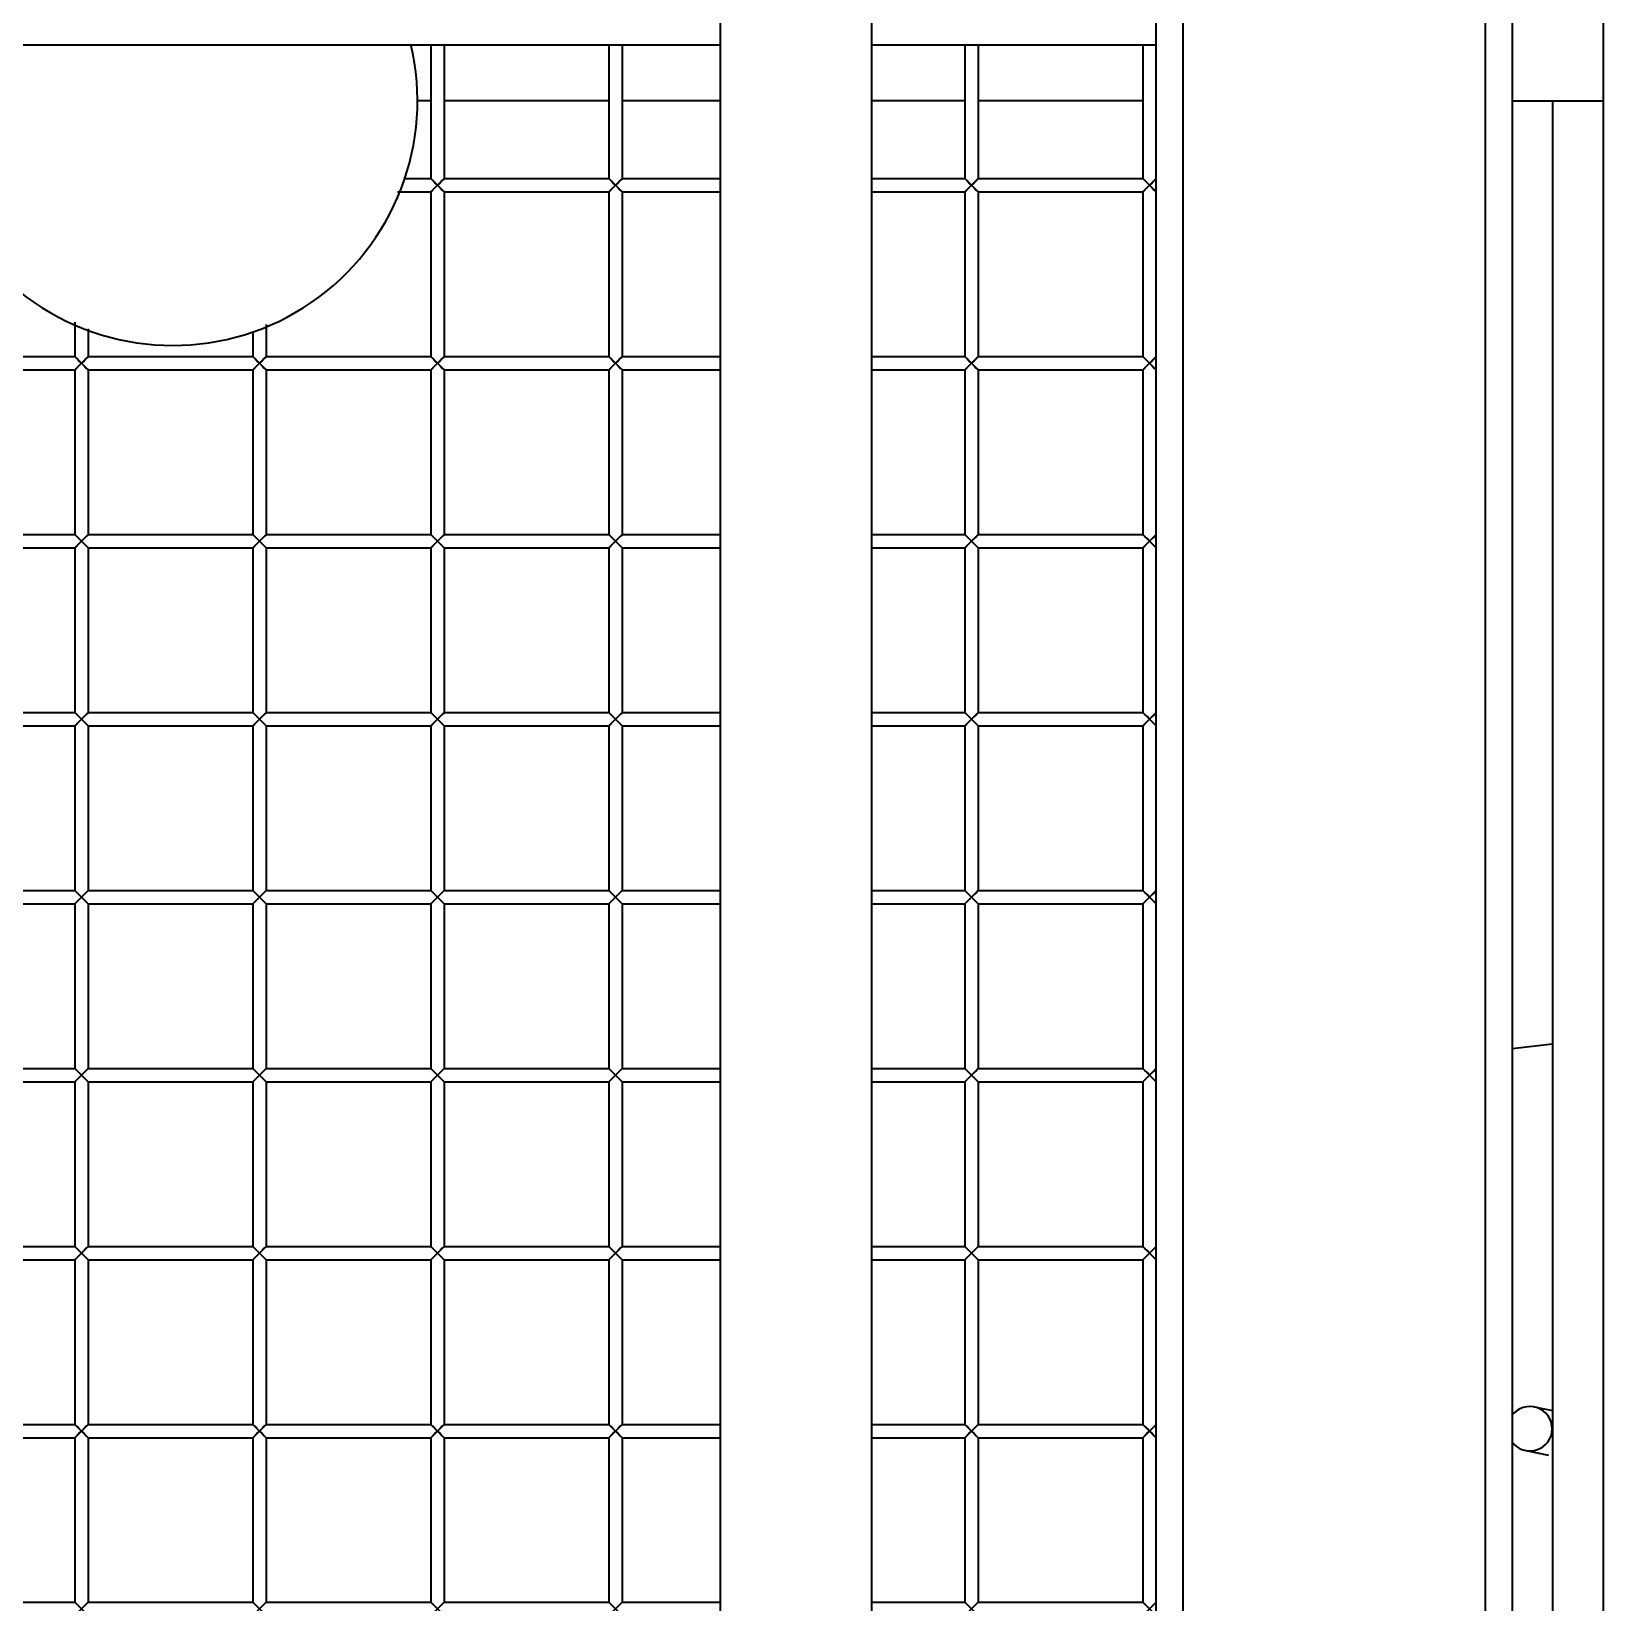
# Model space of a CAD drawing. Header units: millimetres. Extents: x 32496 to 166256, y 3504 to 23939.
# Drawn here: x 43850.9 to 44204.1, y 17115.8 to 17468.9 of the extents above; entities that cross this region are included whole.
import ezdxf

# ---------------------------------------------------------------- set-up
doc = ezdxf.new("R2010")
doc.units = ezdxf.units.MM
doc.layers.get('0').update_dxf_attribs({"lineweight": 35})

msp = doc.modelspace()

# ---------------------------------------------------------------- linework, layer by layer
at = {"linetype": 'Continuous'}
for p, q in [((44204.14, 15283.349), (44204.14, 17642.349)), ((44103.64, 17465.849), (44103.64, 17625.849)), ((44109.64, 17622.849), (44109.64, 15302.849)), ((44177.64, 15302.849), (44177.64, 17622.849)), ((44183.64, 17622.849), (44183.64, 15302.849)), ((44005.64, 17480.849), (44005.64, 16549.849)), ((44039.64, 17480.849), (44039.64, 16549.849)), ((44005.64, 17465.849), (43379.64, 17465.849)), ((43940.64, 17465.849), (43940.64, 17435.849)), ((43943.64, 17465.849), (43943.64, 17435.849)), ((43980.64, 17465.849), (43980.64, 17435.849)), ((43983.64, 17465.849), (43983.64, 17435.849)), ((44103.64, 17465.849), (44039.64, 17465.849)), ((44060.64, 17465.849), (44060.64, 17435.849)), ((44063.64, 17465.849), (44063.64, 17435.849)), ((44100.64, 17465.849), (44100.64, 17435.849)), ((44103.64, 16562.849), (44103.64, 17465.849)), ((43940.64, 17453.349), (43937.64, 17453.349)), ((43980.64, 17453.349), (43943.64, 17453.349)), ((44005.64, 17453.349), (43983.64, 17453.349)), ((44060.64, 17453.349), (44039.64, 17453.349)), ((44100.64, 17453.349), (44063.64, 17453.349)), ((44183.64, 17453.349), (44204.14, 17453.349)), ((44192.64, 17453.349), (44192.64, 15453.349)), ((43934.717, 17435.849), (43940.64, 17435.849)), ((43940.64, 17432.849), (43943.64, 17435.849)), ((43943.64, 17432.849), (43940.64, 17435.849)), ((43940.756, 17432.965), (43941.55, 17433.759)), ((43941.55, 17433.759), (43942.14, 17434.349)), ((43943.64, 17435.849), (43980.64, 17435.849)), ((43980.64, 17432.849), (43983.64, 17435.849)), ((43983.64, 17432.849), (43980.64, 17435.849)), ((43980.756, 17432.965), (43981.55, 17433.759)), ((43981.55, 17433.759), (43982.14, 17434.349)), ((43983.64, 17435.849), (44005.64, 17435.849)), ((44039.64, 17435.849), (44060.64, 17435.849)), ((44060.64, 17432.849), (44063.64, 17435.849)), ((44063.64, 17432.849), (44060.64, 17435.849)), ((44060.756, 17432.965), (44061.55, 17433.759)), ((44061.55, 17433.759), (44062.14, 17434.349)), ((44063.64, 17435.849), (44100.64, 17435.849)), ((44100.64, 17432.849), (44103.64, 17435.849)), ((44103.64, 17432.849), (44100.64, 17435.849)), ((44100.756, 17432.965), (44101.55, 17433.759)), ((44101.55, 17433.759), (44102.14, 17434.349)), ((43933.177, 17432.849), (43940.64, 17432.849)), ((43940.64, 17432.849), (43940.64, 17395.849)), ((43943.64, 17432.849), (43943.64, 17395.849)), ((43943.64, 17432.849), (43980.64, 17432.849)), ((43980.64, 17432.849), (43980.64, 17395.849)), ((43983.64, 17432.849), (43983.64, 17395.849)), ((43983.64, 17432.849), (44005.64, 17432.849)), ((44039.64, 17432.849), (44060.64, 17432.849)), ((44060.64, 17432.849), (44060.64, 17395.849)), ((44063.64, 17432.849), (44063.64, 17395.849)), ((44063.64, 17432.849), (44100.64, 17432.849)), ((44100.64, 17432.849), (44100.64, 17395.849)), ((43860.64, 17403.599), (43860.64, 17395.849)), ((43863.64, 17402.092), (43863.64, 17395.849)), ((43900.64, 17401.522), (43900.64, 17395.849)), ((43903.64, 17403.058), (43903.64, 17395.849)), ((43823.64, 17395.849), (43860.64, 17395.849)), ((43860.64, 17392.849), (43863.64, 17395.849)), ((43863.64, 17392.849), (43860.64, 17395.849)), ((43861.55, 17393.759), (43862.14, 17394.349)), ((43863.64, 17395.849), (43900.64, 17395.849)), ((43900.64, 17392.849), (43903.64, 17395.849)), ((43903.64, 17392.849), (43900.64, 17395.849)), ((43901.55, 17393.759), (43902.14, 17394.349)), ((43903.64, 17395.849), (43940.64, 17395.849)), ((43940.64, 17392.849), (43943.64, 17395.849)), ((43943.64, 17392.849), (43940.64, 17395.849)), ((43941.55, 17393.759), (43942.14, 17394.349)), ((43943.64, 17395.849), (43980.64, 17395.849)), ((43980.64, 17392.849), (43983.64, 17395.849)), ((43983.64, 17392.849), (43980.64, 17395.849)), ((43981.55, 17393.759), (43982.14, 17394.349)), ((43983.64, 17395.849), (44005.64, 17395.849)), ((44039.64, 17395.849), (44060.64, 17395.849)), ((44060.64, 17392.849), (44063.64, 17395.849)), ((44063.64, 17392.849), (44060.64, 17395.849)), ((44061.55, 17393.759), (44062.14, 17394.349)), ((44063.64, 17395.849), (44100.64, 17395.849)), ((44100.64, 17392.849), (44103.64, 17395.849)), ((44103.64, 17392.849), (44100.64, 17395.849)), ((44101.55, 17393.759), (44102.14, 17394.349)), ((43823.64, 17392.849), (43860.64, 17392.849)), ((43860.64, 17392.849), (43860.64, 17355.849)), ((43860.756, 17392.965), (43861.55, 17393.759)), ((43863.64, 17392.849), (43863.64, 17355.849)), ((43863.64, 17392.849), (43900.64, 17392.849)), ((43900.64, 17392.849), (43900.64, 17355.849)), ((43900.756, 17392.965), (43901.55, 17393.759)), ((43903.64, 17392.849), (43903.64, 17355.849)), ((43903.64, 17392.849), (43940.64, 17392.849)), ((43940.64, 17392.849), (43940.64, 17355.849)), ((43940.756, 17392.965), (43941.55, 17393.759)), ((43943.64, 17392.849), (43943.64, 17355.849)), ((43943.64, 17392.849), (43980.64, 17392.849)), ((43980.64, 17392.849), (43980.64, 17355.849)), ((43980.756, 17392.965), (43981.55, 17393.759)), ((43983.64, 17392.849), (43983.64, 17355.849)), ((43983.64, 17392.849), (44005.64, 17392.849)), ((44039.64, 17392.849), (44060.64, 17392.849)), ((44060.64, 17392.849), (44060.64, 17355.849)), ((44060.756, 17392.965), (44061.55, 17393.759)), ((44063.64, 17392.849), (44063.64, 17355.849)), ((44063.64, 17392.849), (44100.64, 17392.849)), ((44100.64, 17392.849), (44100.64, 17355.849)), ((44100.756, 17392.965), (44101.55, 17393.759)), ((43823.64, 17355.849), (43860.64, 17355.849)), ((43860.64, 17352.849), (43863.64, 17355.849)), ((43863.64, 17352.849), (43860.64, 17355.849)), ((43863.64, 17355.849), (43900.64, 17355.849)), ((43900.64, 17352.849), (43903.64, 17355.849)), ((43903.64, 17352.849), (43900.64, 17355.849)), ((43903.64, 17355.849), (43940.64, 17355.849)), ((43940.64, 17352.849), (43943.64, 17355.849)), ((43943.64, 17352.849), (43940.64, 17355.849)), ((43943.64, 17355.849), (43980.64, 17355.849)), ((43980.64, 17352.849), (43983.64, 17355.849)), ((43983.64, 17352.849), (43980.64, 17355.849)), ((43983.64, 17355.849), (44005.64, 17355.849)), ((44039.64, 17355.849), (44060.64, 17355.849)), ((44060.64, 17352.849), (44063.64, 17355.849)), ((44063.64, 17352.849), (44060.64, 17355.849)), ((44063.64, 17355.849), (44100.64, 17355.849)), ((44100.64, 17352.849), (44103.64, 17355.849)), ((44103.64, 17352.849), (44100.64, 17355.849)), ((43823.64, 17352.849), (43860.64, 17352.849)), ((43860.64, 17352.849), (43860.64, 17315.849)), ((43860.756, 17352.965), (43861.55, 17353.759)), ((43861.55, 17353.759), (43862.14, 17354.349)), ((43863.64, 17352.849), (43863.64, 17315.849)), ((43863.64, 17352.849), (43900.64, 17352.849)), ((43900.64, 17352.849), (43900.64, 17315.849)), ((43900.756, 17352.965), (43901.55, 17353.759)), ((43901.55, 17353.759), (43902.14, 17354.349)), ((43903.64, 17352.849), (43903.64, 17315.849)), ((43903.64, 17352.849), (43940.64, 17352.849)), ((43940.64, 17352.849), (43940.64, 17315.849)), ((43940.756, 17352.965), (43941.55, 17353.759)), ((43941.55, 17353.759), (43942.14, 17354.349)), ((43943.64, 17352.849), (43943.64, 17315.849)), ((43943.64, 17352.849), (43980.64, 17352.849)), ((43980.64, 17352.849), (43980.64, 17315.849)), ((43980.756, 17352.965), (43981.55, 17353.759)), ((43981.55, 17353.759), (43982.14, 17354.349)), ((43983.64, 17352.849), (43983.64, 17315.849)), ((43983.64, 17352.849), (44005.64, 17352.849)), ((44039.64, 17352.849), (44060.64, 17352.849)), ((44060.64, 17352.849), (44060.64, 17315.849)), ((44060.756, 17352.965), (44061.55, 17353.759)), ((44061.55, 17353.759), (44062.14, 17354.349)), ((44063.64, 17352.849), (44063.64, 17315.849)), ((44063.64, 17352.849), (44100.64, 17352.849)), ((44100.64, 17352.849), (44100.64, 17315.849)), ((44100.756, 17352.965), (44101.55, 17353.759)), ((44101.55, 17353.759), (44102.14, 17354.349)), ((43823.64, 17315.849), (43860.64, 17315.849)), ((43823.64, 17312.849), (43860.64, 17312.849)), ((43860.64, 17312.849), (43863.64, 17315.849)), ((43863.64, 17312.849), (43860.64, 17315.849)), ((43860.64, 17312.849), (43860.64, 17275.849)), ((43860.756, 17312.965), (43861.55, 17313.759)), ((43861.55, 17313.759), (43862.14, 17314.349)), ((43863.64, 17315.849), (43900.64, 17315.849)), ((43863.64, 17312.849), (43863.64, 17275.849)), ((43863.64, 17312.849), (43900.64, 17312.849)), ((43900.64, 17312.849), (43903.64, 17315.849)), ((43903.64, 17312.849), (43900.64, 17315.849)), ((43900.64, 17312.849), (43900.64, 17275.849)), ((43900.756, 17312.965), (43901.55, 17313.759)), ((43901.55, 17313.759), (43902.14, 17314.349)), ((43903.64, 17315.849), (43940.64, 17315.849)), ((43903.64, 17312.849), (43903.64, 17275.849)), ((43903.64, 17312.849), (43940.64, 17312.849)), ((43940.64, 17312.849), (43943.64, 17315.849)), ((43943.64, 17312.849), (43940.64, 17315.849)), ((43940.64, 17312.849), (43940.64, 17275.849)), ((43940.756, 17312.965), (43941.55, 17313.759)), ((43941.55, 17313.759), (43942.14, 17314.349)), ((43943.64, 17315.849), (43980.64, 17315.849)), ((43943.64, 17312.849), (43943.64, 17275.849)), ((43943.64, 17312.849), (43980.64, 17312.849)), ((43980.64, 17312.849), (43983.64, 17315.849)), ((43983.64, 17312.849), (43980.64, 17315.849)), ((43980.64, 17312.849), (43980.64, 17275.849)), ((43980.756, 17312.965), (43981.55, 17313.759)), ((43981.55, 17313.759), (43982.14, 17314.349)), ((43983.64, 17315.849), (44005.64, 17315.849)), ((43983.64, 17312.849), (43983.64, 17275.849)), ((43983.64, 17312.849), (44005.64, 17312.849)), ((44039.64, 17315.849), (44060.64, 17315.849)), ((44039.64, 17312.849), (44060.64, 17312.849)), ((44060.64, 17312.849), (44063.64, 17315.849)), ((44063.64, 17312.849), (44060.64, 17315.849)), ((44060.64, 17312.849), (44060.64, 17275.849)), ((44060.756, 17312.965), (44061.55, 17313.759)), ((44061.55, 17313.759), (44062.14, 17314.349)), ((44063.64, 17315.849), (44100.64, 17315.849)), ((44063.64, 17312.849), (44063.64, 17275.849)), ((44063.64, 17312.849), (44100.64, 17312.849)), ((44100.64, 17312.849), (44103.64, 17315.849)), ((44103.64, 17312.849), (44100.64, 17315.849)), ((44100.64, 17312.849), (44100.64, 17275.849)), ((44100.756, 17312.965), (44101.55, 17313.759)), ((44101.55, 17313.759), (44102.14, 17314.349)), ((43823.64, 17275.849), (43860.64, 17275.849)), ((43860.64, 17272.849), (43863.64, 17275.849)), ((43863.64, 17272.849), (43860.64, 17275.849)), ((43861.55, 17273.759), (43862.14, 17274.349)), ((43863.64, 17275.849), (43900.64, 17275.849)), ((43900.64, 17272.849), (43903.64, 17275.849)), ((43903.64, 17272.849), (43900.64, 17275.849)), ((43901.55, 17273.759), (43902.14, 17274.349)), ((43903.64, 17275.849), (43940.64, 17275.849)), ((43940.64, 17272.849), (43943.64, 17275.849)), ((43943.64, 17272.849), (43940.64, 17275.849)), ((43941.55, 17273.759), (43942.14, 17274.349)), ((43943.64, 17275.849), (43980.64, 17275.849)), ((43980.64, 17272.849), (43983.64, 17275.849)), ((43983.64, 17272.849), (43980.64, 17275.849)), ((43981.55, 17273.759), (43982.14, 17274.349)), ((43983.64, 17275.849), (44005.64, 17275.849)), ((44039.64, 17275.849), (44060.64, 17275.849)), ((44060.64, 17272.849), (44063.64, 17275.849)), ((44063.64, 17272.849), (44060.64, 17275.849)), ((44061.55, 17273.759), (44062.14, 17274.349)), ((44063.64, 17275.849), (44100.64, 17275.849)), ((44100.64, 17272.849), (44103.64, 17275.849)), ((44103.64, 17272.849), (44100.64, 17275.849)), ((44101.55, 17273.759), (44102.14, 17274.349)), ((43823.64, 17272.849), (43860.64, 17272.849)), ((43860.64, 17272.849), (43860.64, 17235.849)), ((43860.756, 17272.965), (43861.55, 17273.759)), ((43863.64, 17272.849), (43863.64, 17235.849)), ((43863.64, 17272.849), (43900.64, 17272.849)), ((43900.64, 17272.849), (43900.64, 17235.849)), ((43900.756, 17272.965), (43901.55, 17273.759)), ((43903.64, 17272.849), (43903.64, 17235.849)), ((43903.64, 17272.849), (43940.64, 17272.849)), ((43940.64, 17272.849), (43940.64, 17235.849)), ((43940.756, 17272.965), (43941.55, 17273.759)), ((43943.64, 17272.849), (43943.64, 17235.849)), ((43943.64, 17272.849), (43980.64, 17272.849)), ((43980.64, 17272.849), (43980.64, 17235.849)), ((43980.756, 17272.965), (43981.55, 17273.759)), ((43983.64, 17272.849), (43983.64, 17235.849)), ((43983.64, 17272.849), (44005.64, 17272.849)), ((44039.64, 17272.849), (44060.64, 17272.849)), ((44060.64, 17272.849), (44060.64, 17235.849)), ((44060.756, 17272.965), (44061.55, 17273.759)), ((44063.64, 17272.849), (44063.64, 17235.849)), ((44063.64, 17272.849), (44100.64, 17272.849)), ((44100.64, 17272.849), (44100.64, 17235.849)), ((44100.756, 17272.965), (44101.55, 17273.759)), ((44183.64, 17240.359), (44192.64, 17241.401)), ((43823.64, 17235.849), (43860.64, 17235.849)), ((43860.64, 17232.849), (43863.64, 17235.849)), ((43863.64, 17232.849), (43860.64, 17235.849)), ((43863.64, 17235.849), (43900.64, 17235.849)), ((43900.64, 17232.849), (43903.64, 17235.849)), ((43903.64, 17232.849), (43900.64, 17235.849)), ((43903.64, 17235.849), (43940.64, 17235.849)), ((43940.64, 17232.849), (43943.64, 17235.849)), ((43943.64, 17232.849), (43940.64, 17235.849)), ((43943.64, 17235.849), (43980.64, 17235.849)), ((43980.64, 17232.849), (43983.64, 17235.849)), ((43983.64, 17232.849), (43980.64, 17235.849)), ((43983.64, 17235.849), (44005.64, 17235.849)), ((44039.64, 17235.849), (44060.64, 17235.849)), ((44060.64, 17232.849), (44063.64, 17235.849)), ((44063.64, 17232.849), (44060.64, 17235.849)), ((44063.64, 17235.849), (44100.64, 17235.849)), ((44100.64, 17232.849), (44103.64, 17235.849)), ((44103.64, 17232.849), (44100.64, 17235.849)), ((43823.64, 17232.849), (43860.64, 17232.849)), ((43860.64, 17232.849), (43860.64, 17195.849)), ((43860.756, 17232.965), (43861.55, 17233.759)), ((43861.55, 17233.759), (43862.14, 17234.349)), ((43863.64, 17232.849), (43863.64, 17195.849)), ((43863.64, 17232.849), (43900.64, 17232.849)), ((43900.64, 17232.849), (43900.64, 17195.849)), ((43900.756, 17232.965), (43901.55, 17233.759)), ((43901.55, 17233.759), (43902.14, 17234.349)), ((43903.64, 17232.849), (43903.64, 17195.849)), ((43903.64, 17232.849), (43940.64, 17232.849)), ((43940.64, 17232.849), (43940.64, 17195.849)), ((43940.756, 17232.965), (43941.55, 17233.759)), ((43941.55, 17233.759), (43942.14, 17234.349)), ((43943.64, 17232.849), (43943.64, 17195.849)), ((43943.64, 17232.849), (43980.64, 17232.849)), ((43980.64, 17232.849), (43980.64, 17195.849)), ((43980.756, 17232.965), (43981.55, 17233.759)), ((43981.55, 17233.759), (43982.14, 17234.349)), ((43983.64, 17232.849), (43983.64, 17195.849)), ((43983.64, 17232.849), (44005.64, 17232.849)), ((44039.64, 17232.849), (44060.64, 17232.849)), ((44060.64, 17232.849), (44060.64, 17195.849)), ((44060.756, 17232.965), (44061.55, 17233.759)), ((44061.55, 17233.759), (44062.14, 17234.349)), ((44063.64, 17232.849), (44063.64, 17195.849)), ((44063.64, 17232.849), (44100.64, 17232.849)), ((44100.64, 17232.849), (44100.64, 17195.849)), ((44100.756, 17232.965), (44101.55, 17233.759)), ((44101.55, 17233.759), (44102.14, 17234.349)), ((43823.64, 17195.849), (43860.64, 17195.849)), ((43823.64, 17192.849), (43860.64, 17192.849)), ((43860.64, 17192.849), (43863.64, 17195.849)), ((43863.64, 17192.849), (43860.64, 17195.849)), ((43860.64, 17192.849), (43860.64, 17155.849)), ((43860.756, 17192.965), (43861.55, 17193.759)), ((43861.55, 17193.759), (43862.14, 17194.349)), ((43863.64, 17195.849), (43900.64, 17195.849)), ((43863.64, 17192.849), (43863.64, 17155.849)), ((43863.64, 17192.849), (43900.64, 17192.849)), ((43900.64, 17192.849), (43903.64, 17195.849)), ((43903.64, 17192.849), (43900.64, 17195.849)), ((43900.64, 17192.849), (43900.64, 17155.849)), ((43900.756, 17192.965), (43901.55, 17193.759)), ((43901.55, 17193.759), (43902.14, 17194.349)), ((43903.64, 17195.849), (43940.64, 17195.849)), ((43903.64, 17192.849), (43903.64, 17155.849)), ((43903.64, 17192.849), (43940.64, 17192.849)), ((43940.64, 17192.849), (43943.64, 17195.849)), ((43943.64, 17192.849), (43940.64, 17195.849)), ((43940.64, 17192.849), (43940.64, 17155.849)), ((43940.756, 17192.965), (43941.55, 17193.759)), ((43941.55, 17193.759), (43942.14, 17194.349)), ((43943.64, 17195.849), (43980.64, 17195.849)), ((43943.64, 17192.849), (43943.64, 17155.849)), ((43943.64, 17192.849), (43980.64, 17192.849)), ((43980.64, 17192.849), (43983.64, 17195.849)), ((43983.64, 17192.849), (43980.64, 17195.849)), ((43980.64, 17192.849), (43980.64, 17155.849)), ((43980.756, 17192.965), (43981.55, 17193.759)), ((43981.55, 17193.759), (43982.14, 17194.349)), ((43983.64, 17195.849), (44005.64, 17195.849)), ((43983.64, 17192.849), (43983.64, 17155.849)), ((43983.64, 17192.849), (44005.64, 17192.849)), ((44039.64, 17195.849), (44060.64, 17195.849)), ((44039.64, 17192.849), (44060.64, 17192.849)), ((44060.64, 17192.849), (44063.64, 17195.849)), ((44063.64, 17192.849), (44060.64, 17195.849)), ((44060.64, 17192.849), (44060.64, 17155.849)), ((44060.756, 17192.965), (44061.55, 17193.759)), ((44061.55, 17193.759), (44062.14, 17194.349)), ((44063.64, 17195.849), (44100.64, 17195.849)), ((44063.64, 17192.849), (44063.64, 17155.849)), ((44063.64, 17192.849), (44100.64, 17192.849)), ((44100.64, 17192.849), (44103.64, 17195.849)), ((44103.64, 17192.849), (44100.64, 17195.849)), ((44100.64, 17192.849), (44100.64, 17155.849)), ((44100.756, 17192.965), (44101.55, 17193.759)), ((44101.55, 17193.759), (44102.14, 17194.349)), ((44188.554, 17159.775), (44192.64, 17158.981)), ((43823.64, 17155.849), (43860.64, 17155.849)), ((43860.64, 17152.849), (43863.64, 17155.849)), ((43863.64, 17152.849), (43860.64, 17155.849)), ((43861.55, 17153.759), (43862.14, 17154.349)), ((43863.64, 17155.849), (43900.64, 17155.849)), ((43900.64, 17152.849), (43903.64, 17155.849)), ((43903.64, 17152.849), (43900.64, 17155.849)), ((43901.55, 17153.759), (43902.14, 17154.349)), ((43903.64, 17155.849), (43940.64, 17155.849)), ((43940.64, 17152.849), (43943.64, 17155.849)), ((43943.64, 17152.849), (43940.64, 17155.849)), ((43941.55, 17153.759), (43942.14, 17154.349)), ((43943.64, 17155.849), (43980.64, 17155.849)), ((43980.64, 17152.849), (43983.64, 17155.849)), ((43983.64, 17152.849), (43980.64, 17155.849)), ((43981.55, 17153.759), (43982.14, 17154.349)), ((43983.64, 17155.849), (44005.64, 17155.849)), ((44039.64, 17155.849), (44060.64, 17155.849)), ((44060.64, 17152.849), (44063.64, 17155.849)), ((44063.64, 17152.849), (44060.64, 17155.849)), ((44061.55, 17153.759), (44062.14, 17154.349)), ((44063.64, 17155.849), (44100.64, 17155.849)), ((44100.64, 17152.849), (44103.64, 17155.849)), ((44103.64, 17152.849), (44100.64, 17155.849)), ((44101.55, 17153.759), (44102.14, 17154.349)), ((43823.64, 17152.849), (43860.64, 17152.849)), ((43860.64, 17152.849), (43860.64, 17115.849)), ((43860.756, 17152.965), (43861.55, 17153.759)), ((43863.64, 17152.849), (43863.64, 17115.849)), ((43863.64, 17152.849), (43900.64, 17152.849)), ((43900.64, 17152.849), (43900.64, 17115.849)), ((43900.756, 17152.965), (43901.55, 17153.759)), ((43903.64, 17152.849), (43903.64, 17115.849)), ((43903.64, 17152.849), (43940.64, 17152.849)), ((43940.64, 17152.849), (43940.64, 17115.849)), ((43940.756, 17152.965), (43941.55, 17153.759)), ((43943.64, 17152.849), (43943.64, 17115.849)), ((43943.64, 17152.849), (43980.64, 17152.849)), ((43980.64, 17152.849), (43980.64, 17115.849)), ((43980.756, 17152.965), (43981.55, 17153.759)), ((43983.64, 17152.849), (43983.64, 17115.849)), ((43983.64, 17152.849), (44005.64, 17152.849)), ((44039.64, 17152.849), (44060.64, 17152.849)), ((44060.64, 17152.849), (44060.64, 17115.849)), ((44060.756, 17152.965), (44061.55, 17153.759)), ((44063.64, 17152.849), (44063.64, 17115.849)), ((44063.64, 17152.849), (44100.64, 17152.849)), ((44100.64, 17152.849), (44100.64, 17115.849)), ((44100.756, 17152.965), (44101.55, 17153.759)), ((44186.646, 17149.959), (44191.785, 17148.96)), ((43823.64, 17115.849), (43860.64, 17115.849)), ((43860.64, 17112.849), (43863.64, 17115.849)), ((43863.64, 17112.849), (43860.64, 17115.849)), ((43863.64, 17115.849), (43900.64, 17115.849)), ((43900.64, 17112.849), (43903.64, 17115.849)), ((43903.64, 17112.849), (43900.64, 17115.849)), ((43903.64, 17115.849), (43940.64, 17115.849)), ((43940.64, 17112.849), (43943.64, 17115.849)), ((43943.64, 17112.849), (43940.64, 17115.849)), ((43943.64, 17115.849), (43980.64, 17115.849)), ((43980.64, 17112.849), (43983.64, 17115.849)), ((43983.64, 17112.849), (43980.64, 17115.849)), ((43983.64, 17115.849), (44005.64, 17115.849)), ((44039.64, 17115.849), (44060.64, 17115.849)), ((44060.64, 17112.849), (44063.64, 17115.849)), ((44063.64, 17112.849), (44060.64, 17115.849)), ((44063.64, 17115.849), (44100.64, 17115.849)), ((44100.64, 17112.849), (44103.64, 17115.849)), ((44103.64, 17112.849), (44100.64, 17115.849))]:
    msp.add_line(p, q, dxfattribs=at)
for points in [[(43942.14, 17434.349), (43941.553, 17434.936), (43941.077, 17435.411)], [(43943.524, 17435.733), (43943.209, 17435.418), (43942.72, 17434.929), (43942.14, 17434.349)], [(43942.14, 17434.349), (43942.731, 17433.758), (43943.2, 17433.288), (43943.64, 17432.849)], [(43982.14, 17434.349), (43981.553, 17434.936), (43981.077, 17435.411)], [(43983.524, 17435.733), (43983.209, 17435.418), (43982.72, 17434.929), (43982.14, 17434.349)], [(43982.14, 17434.349), (43982.731, 17433.758), (43983.2, 17433.288), (43983.64, 17432.849)], [(44062.14, 17434.349), (44061.553, 17434.936), (44061.077, 17435.411)], [(44063.524, 17435.733), (44063.209, 17435.418), (44062.72, 17434.929), (44062.14, 17434.349)], [(44062.14, 17434.349), (44062.731, 17433.758), (44063.2, 17433.288), (44063.64, 17432.849)], [(44102.14, 17434.349), (44101.553, 17434.936), (44101.077, 17435.411)], [(44103.524, 17435.733), (44103.209, 17435.418), (44102.72, 17434.929), (44102.14, 17434.349)], [(44102.14, 17434.349), (44102.731, 17433.758), (44103.2, 17433.288), (44103.64, 17432.849)], [(43862.14, 17394.349), (43861.553, 17394.936), (43861.077, 17395.411)], [(43863.524, 17395.733), (43863.209, 17395.418), (43862.72, 17394.929), (43862.14, 17394.349)], [(43862.14, 17394.349), (43862.731, 17393.758), (43863.2, 17393.288), (43863.64, 17392.849)], [(43902.14, 17394.349), (43901.553, 17394.936), (43901.077, 17395.411)], [(43903.524, 17395.733), (43903.209, 17395.418), (43902.72, 17394.929), (43902.14, 17394.349)], [(43902.14, 17394.349), (43902.731, 17393.758), (43903.2, 17393.288), (43903.64, 17392.849)], [(43942.14, 17394.349), (43941.553, 17394.936), (43941.077, 17395.411)], [(43943.524, 17395.733), (43943.209, 17395.418), (43942.72, 17394.929), (43942.14, 17394.349)], [(43942.14, 17394.349), (43942.731, 17393.758), (43943.2, 17393.288), (43943.64, 17392.849)], [(43982.14, 17394.349), (43981.553, 17394.936), (43981.077, 17395.411)], [(43983.524, 17395.733), (43983.209, 17395.418), (43982.72, 17394.929), (43982.14, 17394.349)], [(43982.14, 17394.349), (43982.731, 17393.758), (43983.2, 17393.288), (43983.64, 17392.849)], [(44062.14, 17394.349), (44061.553, 17394.936), (44061.077, 17395.411)], [(44063.524, 17395.733), (44063.209, 17395.418), (44062.72, 17394.929), (44062.14, 17394.349)], [(44062.14, 17394.349), (44062.731, 17393.758), (44063.2, 17393.288), (44063.64, 17392.849)], [(44102.14, 17394.349), (44101.553, 17394.936), (44101.077, 17395.411)], [(44103.524, 17395.733), (44103.209, 17395.418), (44102.72, 17394.929), (44102.14, 17394.349)], [(44102.14, 17394.349), (44102.731, 17393.758), (44103.2, 17393.288), (44103.64, 17392.849)], [(43862.14, 17354.349), (43861.553, 17354.936), (43861.077, 17355.411)], [(43863.524, 17355.733), (43863.209, 17355.418), (43862.72, 17354.929), (43862.14, 17354.349)], [(43902.14, 17354.349), (43901.553, 17354.936), (43901.077, 17355.411)], [(43903.524, 17355.733), (43903.209, 17355.418), (43902.72, 17354.929), (43902.14, 17354.349)], [(43942.14, 17354.349), (43941.553, 17354.936), (43941.077, 17355.411)], [(43943.524, 17355.733), (43943.209, 17355.418), (43942.72, 17354.929), (43942.14, 17354.349)], [(43982.14, 17354.349), (43981.553, 17354.936), (43981.077, 17355.411)], [(43983.524, 17355.733), (43983.209, 17355.418), (43982.72, 17354.929), (43982.14, 17354.349)], [(44062.14, 17354.349), (44061.553, 17354.936), (44061.077, 17355.411)], [(44063.524, 17355.733), (44063.209, 17355.418), (44062.72, 17354.929), (44062.14, 17354.349)], [(44102.14, 17354.349), (44101.553, 17354.936), (44101.077, 17355.411)], [(44103.524, 17355.733), (44103.209, 17355.418), (44102.72, 17354.929), (44102.14, 17354.349)], [(43862.14, 17354.349), (43862.731, 17353.758), (43863.2, 17353.288), (43863.64, 17352.849)], [(43902.14, 17354.349), (43902.731, 17353.758), (43903.2, 17353.288), (43903.64, 17352.849)], [(43942.14, 17354.349), (43942.731, 17353.758), (43943.2, 17353.288), (43943.64, 17352.849)], [(43982.14, 17354.349), (43982.731, 17353.758), (43983.2, 17353.288), (43983.64, 17352.849)], [(44062.14, 17354.349), (44062.731, 17353.758), (44063.2, 17353.288), (44063.64, 17352.849)], [(44102.14, 17354.349), (44102.731, 17353.758), (44103.2, 17353.288), (44103.64, 17352.849)], [(43862.14, 17314.349), (43861.553, 17314.936), (43861.077, 17315.411)], [(43863.524, 17315.733), (43863.209, 17315.418), (43862.72, 17314.929), (43862.14, 17314.349)], [(43862.14, 17314.349), (43862.731, 17313.758), (43863.2, 17313.288), (43863.64, 17312.849)], [(43902.14, 17314.349), (43901.553, 17314.936), (43901.077, 17315.411)], [(43903.524, 17315.733), (43903.209, 17315.418), (43902.72, 17314.929), (43902.14, 17314.349)], [(43902.14, 17314.349), (43902.731, 17313.758), (43903.2, 17313.288), (43903.64, 17312.849)], [(43942.14, 17314.349), (43941.553, 17314.936), (43941.077, 17315.411)], [(43943.524, 17315.733), (43943.209, 17315.418), (43942.72, 17314.929), (43942.14, 17314.349)], [(43942.14, 17314.349), (43942.731, 17313.758), (43943.2, 17313.288), (43943.64, 17312.849)], [(43982.14, 17314.349), (43981.553, 17314.936), (43981.077, 17315.411)], [(43983.524, 17315.733), (43983.209, 17315.418), (43982.72, 17314.929), (43982.14, 17314.349)], [(43982.14, 17314.349), (43982.731, 17313.758), (43983.2, 17313.288), (43983.64, 17312.849)], [(44062.14, 17314.349), (44061.553, 17314.936), (44061.077, 17315.411)], [(44063.524, 17315.733), (44063.209, 17315.418), (44062.72, 17314.929), (44062.14, 17314.349)], [(44062.14, 17314.349), (44062.731, 17313.758), (44063.2, 17313.288), (44063.64, 17312.849)], [(44102.14, 17314.349), (44101.553, 17314.936), (44101.077, 17315.411)], [(44103.524, 17315.733), (44103.209, 17315.418), (44102.72, 17314.929), (44102.14, 17314.349)], [(44102.14, 17314.349), (44102.731, 17313.758), (44103.2, 17313.288), (44103.64, 17312.849)], [(43862.14, 17274.349), (43861.553, 17274.936), (43861.077, 17275.411)], [(43863.524, 17275.733), (43863.209, 17275.418), (43862.72, 17274.929), (43862.14, 17274.349)], [(43862.14, 17274.349), (43862.731, 17273.758), (43863.2, 17273.288), (43863.64, 17272.849)], [(43902.14, 17274.349), (43901.553, 17274.936), (43901.077, 17275.411)], [(43903.524, 17275.733), (43903.209, 17275.418), (43902.72, 17274.929), (43902.14, 17274.349)], [(43902.14, 17274.349), (43902.731, 17273.758), (43903.2, 17273.288), (43903.64, 17272.849)], [(43942.14, 17274.349), (43941.553, 17274.936), (43941.077, 17275.411)], [(43943.524, 17275.733), (43943.209, 17275.418), (43942.72, 17274.929), (43942.14, 17274.349)], [(43942.14, 17274.349), (43942.731, 17273.758), (43943.2, 17273.288), (43943.64, 17272.849)], [(43982.14, 17274.349), (43981.553, 17274.936), (43981.077, 17275.411)], [(43983.524, 17275.733), (43983.209, 17275.418), (43982.72, 17274.929), (43982.14, 17274.349)], [(43982.14, 17274.349), (43982.731, 17273.758), (43983.2, 17273.288), (43983.64, 17272.849)], [(44062.14, 17274.349), (44061.553, 17274.936), (44061.077, 17275.411)], [(44063.524, 17275.733), (44063.209, 17275.418), (44062.72, 17274.929), (44062.14, 17274.349)], [(44062.14, 17274.349), (44062.731, 17273.758), (44063.2, 17273.288), (44063.64, 17272.849)], [(44102.14, 17274.349), (44101.553, 17274.936), (44101.077, 17275.411)], [(44103.524, 17275.733), (44103.209, 17275.418), (44102.72, 17274.929), (44102.14, 17274.349)], [(44102.14, 17274.349), (44102.731, 17273.758), (44103.2, 17273.288), (44103.64, 17272.849)], [(43862.14, 17234.349), (43861.553, 17234.936), (43861.077, 17235.411)], [(43863.524, 17235.733), (43863.209, 17235.418), (43862.72, 17234.929), (43862.14, 17234.349)], [(43902.14, 17234.349), (43901.553, 17234.936), (43901.077, 17235.411)], [(43903.524, 17235.733), (43903.209, 17235.418), (43902.72, 17234.929), (43902.14, 17234.349)], [(43942.14, 17234.349), (43941.553, 17234.936), (43941.077, 17235.411)], [(43943.524, 17235.733), (43943.209, 17235.418), (43942.72, 17234.929), (43942.14, 17234.349)], [(43982.14, 17234.349), (43981.553, 17234.936), (43981.077, 17235.411)], [(43983.524, 17235.733), (43983.209, 17235.418), (43982.72, 17234.929), (43982.14, 17234.349)], [(44062.14, 17234.349), (44061.553, 17234.936), (44061.077, 17235.411)], [(44063.524, 17235.733), (44063.209, 17235.418), (44062.72, 17234.929), (44062.14, 17234.349)], [(44102.14, 17234.349), (44101.553, 17234.936), (44101.077, 17235.411)], [(44103.524, 17235.733), (44103.209, 17235.418), (44102.72, 17234.929), (44102.14, 17234.349)], [(43862.14, 17234.349), (43862.731, 17233.758), (43863.2, 17233.288), (43863.64, 17232.849)], [(43902.14, 17234.349), (43902.731, 17233.758), (43903.2, 17233.288), (43903.64, 17232.849)], [(43942.14, 17234.349), (43942.731, 17233.758), (43943.2, 17233.288), (43943.64, 17232.849)], [(43982.14, 17234.349), (43982.731, 17233.758), (43983.2, 17233.288), (43983.64, 17232.849)], [(44062.14, 17234.349), (44062.731, 17233.758), (44063.2, 17233.288), (44063.64, 17232.849)], [(44102.14, 17234.349), (44102.731, 17233.758), (44103.2, 17233.288), (44103.64, 17232.849)], [(43862.14, 17194.349), (43861.553, 17194.936), (43861.077, 17195.411)], [(43863.524, 17195.733), (43863.209, 17195.418), (43862.72, 17194.929), (43862.14, 17194.349)], [(43862.14, 17194.349), (43862.731, 17193.758), (43863.2, 17193.288), (43863.64, 17192.849)], [(43902.14, 17194.349), (43901.553, 17194.936), (43901.077, 17195.411)], [(43903.524, 17195.733), (43903.209, 17195.418), (43902.72, 17194.929), (43902.14, 17194.349)], [(43902.14, 17194.349), (43902.731, 17193.758), (43903.2, 17193.288), (43903.64, 17192.849)], [(43942.14, 17194.349), (43941.553, 17194.936), (43941.077, 17195.411)], [(43943.524, 17195.733), (43943.209, 17195.418), (43942.72, 17194.929), (43942.14, 17194.349)], [(43942.14, 17194.349), (43942.731, 17193.758), (43943.2, 17193.288), (43943.64, 17192.849)], [(43982.14, 17194.349), (43981.553, 17194.936), (43981.077, 17195.411)], [(43983.524, 17195.733), (43983.209, 17195.418), (43982.72, 17194.929), (43982.14, 17194.349)], [(43982.14, 17194.349), (43982.731, 17193.758), (43983.2, 17193.288), (43983.64, 17192.849)], [(44062.14, 17194.349), (44061.553, 17194.936), (44061.077, 17195.411)], [(44063.524, 17195.733), (44063.209, 17195.418), (44062.72, 17194.929), (44062.14, 17194.349)], [(44062.14, 17194.349), (44062.731, 17193.758), (44063.2, 17193.288), (44063.64, 17192.849)], [(44102.14, 17194.349), (44101.553, 17194.936), (44101.077, 17195.411)], [(44103.524, 17195.733), (44103.209, 17195.418), (44102.72, 17194.929), (44102.14, 17194.349)], [(44102.14, 17194.349), (44102.731, 17193.758), (44103.2, 17193.288), (44103.64, 17192.849)], [(43862.14, 17154.349), (43861.553, 17154.936), (43861.077, 17155.411)], [(43863.524, 17155.733), (43863.209, 17155.418), (43862.72, 17154.929), (43862.14, 17154.349)], [(43862.14, 17154.349), (43862.731, 17153.758), (43863.2, 17153.288), (43863.64, 17152.849)], [(43902.14, 17154.349), (43901.553, 17154.936), (43901.077, 17155.411)], [(43903.524, 17155.733), (43903.209, 17155.418), (43902.72, 17154.929), (43902.14, 17154.349)], [(43902.14, 17154.349), (43902.731, 17153.758), (43903.2, 17153.288), (43903.64, 17152.849)], [(43942.14, 17154.349), (43941.553, 17154.936), (43941.077, 17155.411)], [(43943.524, 17155.733), (43943.209, 17155.418), (43942.72, 17154.929), (43942.14, 17154.349)], [(43942.14, 17154.349), (43942.731, 17153.758), (43943.2, 17153.288), (43943.64, 17152.849)], [(43982.14, 17154.349), (43981.553, 17154.936), (43981.077, 17155.411)], [(43983.524, 17155.733), (43983.209, 17155.418), (43982.72, 17154.929), (43982.14, 17154.349)], [(43982.14, 17154.349), (43982.731, 17153.758), (43983.2, 17153.288), (43983.64, 17152.849)], [(44062.14, 17154.349), (44061.553, 17154.936), (44061.077, 17155.411)], [(44063.524, 17155.733), (44063.209, 17155.418), (44062.72, 17154.929), (44062.14, 17154.349)], [(44062.14, 17154.349), (44062.731, 17153.758), (44063.2, 17153.288), (44063.64, 17152.849)], [(44102.14, 17154.349), (44101.553, 17154.936), (44101.077, 17155.411)], [(44103.524, 17155.733), (44103.209, 17155.418), (44102.72, 17154.929), (44102.14, 17154.349)], [(44102.14, 17154.349), (44102.731, 17153.758), (44103.2, 17153.288), (44103.64, 17152.849)]]:
    msp.add_lwpolyline(points, dxfattribs=at)
for centre, radius, start, end in [((43882.64, 17453.349), 55, 166.66914, 13.32566), ((44187.6, 17154.867), 5, 214.946, 143.78582)]:
    msp.add_arc(centre, radius, start, end, dxfattribs=at)

doc.saveas('drawing.dxf')
